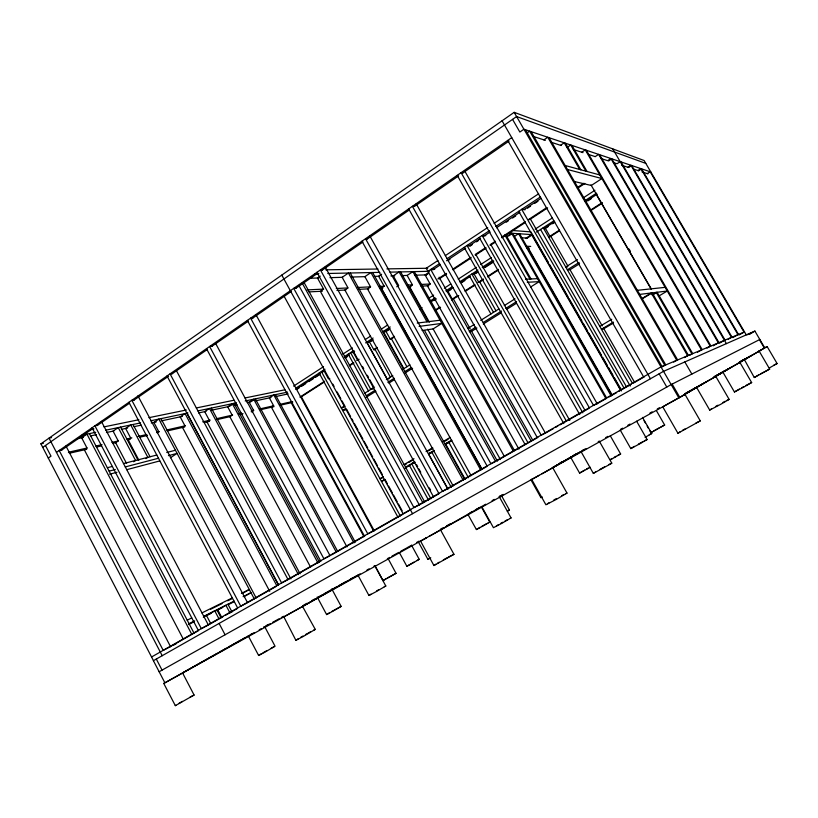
<?xml version="1.0" encoding="UTF-8"?>
<svg xmlns="http://www.w3.org/2000/svg" width="818" height="818" viewBox="0 0 818 818"><rect width="100%" height="100%" fill="white"/><g stroke="black" fill="none" stroke-linecap="round" stroke-linejoin="round"><path stroke-width="1.23" d="M700.28 420.871L677.938 433.254L662.723 406.802L685.003 394.419L700.28 420.871L696.006 422.937M430.769 557.835L427.875 559.318L418.519 542.222M399.225 552.283L406.843 566.271L412.129 563.438L419.225 559.318L411.607 545.371M677.938 433.254L680.32 431.628M406.843 566.271L413.949 562.15M388.1 558.582L396.035 573.336L383.059 580.575L375.646 566.894M374.767 565.647L385.81 585.995L375.851 591.833L368.938 595.484L357.895 575.054M656.527 410.861L664.656 425.023L650.903 432.65L649.656 430.472M636.609 421.188L647.099 439.532L639.533 443.959L630.78 448.581L620.33 430.237M645.085 437.395L651.752 433.509L642.519 417.395M383.059 580.575L385.82 578.899M368.938 595.484L370.963 594.165M650.903 432.65L652.508 431.648M630.78 448.581L634.379 446.383M599.267 441.127L611.772 463.152L610.739 463.878L593.336 473.377L581.506 452.446M610.279 435.779L620.627 453.97L610.821 459.634M593.336 473.377L595.831 471.781M302.548 606.435L315.267 629.39L303.181 636.506L295.881 640.31L283.856 616.854M331.781 588.929L341.157 606.383L332.282 611.547L326.607 614.563L317.22 597.048M552.743 467.743L566.997 493.09L556.363 499.379L545.903 504.778L531.71 479.44L532.16 479.184M295.881 640.31L298.682 638.51M326.607 614.563L330.022 612.477M570.667 457.272L579.584 473.08L584.676 470.094M264.715 626.7L275.063 646.23L264.531 652.375L258.621 655.474L248.263 635.872M530.964 479.869L540.892 497.61L542.027 496.874M258.621 655.474L261.198 653.868M499.215 496.618L511.066 517.927L501.71 523.397L493.438 527.702L481.628 506.403M429.245 536.291L440.565 529.941L453.97 554.328L433.918 565.535L420.544 541.087L426.679 537.712M153.467 660.668L40.9 443.837L514.174 112.332L644.124 160.522L746.251 334.879M42.74 447.395L516.608 116.545L645.801 163.385M163.764 683.449L182.588 672.958L194.091 695.044L175.338 705.668L163.764 683.449L164.367 683.102M48.272 458.049L50.992 456.168L45.45 445.493M56.452 452.395L511.751 137.639M61.299 450.329L92.833 428.55M97.035 425.646L129.622 403.131M133.835 400.227L168.518 376.27M171.678 374.092L207.414 349.409M211.617 346.505L248.406 321.096M251.566 318.918L291.505 291.32M295.717 288.417L317.793 273.171M321.995 270.267L362.988 241.954M367.2 239.05L409.245 210.001M414.501 206.371L458.653 175.88M462.855 172.976L509.113 141.023M526.628 133.232L529.645 131.156L664.778 365.329L661.558 367.159M320.257 276.116L317.486 278.028L323.591 289.112L320.349 291.32L433.601 496.986M175.277 705.637L175.86 705.239M191.739 634.257L86.953 434.143L81.657 437.804L86.994 448.019L84.346 449.828L183.263 639.083M713.807 377.558L715.832 376.474L729.145 399.389L720.842 404.235L709.707 410.084L696.476 387.221L697.12 386.873M543.888 139.888L547.743 137.25L676.762 360.309L673.674 362.067M501.434 495.565L509.45 509.972L507.313 511.26M737.989 363.489L739.912 362.435L751.66 382.548L744.492 386.709L734.431 391.975L722.785 371.955L723.316 371.648M133.61 461.771L135.573 460.473L118.252 427.589L113.078 431.127L118.242 440.953L115.655 442.702L126.585 463.479M709.707 410.084L711.578 408.816M560.514 145.307L564.226 142.802L579.676 169.469M481.342 506.874L489.767 522.078L482.508 526.281L476.393 529.553L467.906 514.348M757.386 352.19L759.206 351.198L769.677 369.071L754.268 377.517L744.319 359.47M567.089 147.455L570.739 145.001L585.913 171.167M381.607 274.255L378.622 276.259L384.153 286.208L381.178 288.192L481.7 468.949M734.431 391.975L739.441 389.02M765.382 347.538L767.151 346.576L777.1 363.519L769.247 367.998M480.779 470.115L370.943 272.558L364.869 276.658L370.534 286.862L367.497 288.897L471.107 475.626M157.148 432.886L158.815 431.771L153.876 422.446L158.876 419.072L254.306 598.94M581.741 152.23L585.248 149.888L701.496 349.951L697.437 352.251M476.393 529.553L480.146 527.283M754.268 377.517L758.634 374.961M396.73 286.791L398.673 285.513L393.274 275.84L399.102 271.944L426.986 321.863M437.886 260.543L426.219 268.273L524.9 444.164M445.309 255.625L487.722 227.516M494.092 223.304L538.633 193.784M595.207 156.627L598.592 154.377L710.28 346.27L707.059 348.1M427.926 271.32L439.603 263.601M447.037 258.692L489.491 230.625M495.861 226.412L540.453 196.944M145.901 458.612L147.833 457.334L130.757 424.971L125.635 428.458L130.727 438.121L128.17 439.849L138.886 460.197M428.775 272.476L425.074 274.92L430.166 283.999L427.395 285.809L518.919 449.154M432.742 269.858L440.186 264.94M446.567 260.738L465.698 248.099M468.888 245.993L480.575 238.273M483.765 236.167L490.146 231.964M496.516 227.752L519.9 212.312M524.154 209.5L541.158 198.273M425.738 275.329L427.814 273.969M447.865 260.738L449.982 259.337M470.125 246.044L472.252 244.643M476.485 241.842L478.612 240.441M506.178 222.251L508.295 220.85M512.538 218.048L515.718 215.952M527.385 208.253L530.565 206.156M534.808 203.355L537.988 201.259M513.377 451.25L412.855 271.648L407.149 275.441L412.415 284.848L409.562 286.729L429.389 322.21M229.388 406.403L234.05 403.325L319.511 562.252M607.621 160.676L610.893 158.528L718.357 342.885M608.551 160.982L610.995 159.367M427.875 559.267L429.368 558.336M437.855 278.958L446.383 273.376M452.783 269.183L470.902 257.302M475.166 254.51L485.831 247.527M490.094 244.735L495.422 241.238M501.812 237.046L525.268 221.678M528.469 219.582L546.588 207.711M577.498 187.455L583.899 183.263M251.699 401.249L253.529 400.053M439.174 278.907L446.618 274.03M452.998 269.858L471.076 258.018M475.33 255.226L485.964 248.263M490.217 245.482L495.534 241.995M501.915 237.813L525.309 222.496M529.563 219.705L547.641 207.864M577.416 188.365L584.86 183.488M620.197 161.657L617.017 163.743L613.377 162.557M506.414 236.647L511.628 233.242L605.841 398.427M508.551 236.034L511.669 233.999M170.451 457.722L177.087 453.387L168.436 455.646M514.471 236.392L518.581 233.713L611.179 395.922M627.825 167.271L630.903 165.267L731.486 337.394L728.245 339.225M628.633 167.537L631.711 165.533L732.008 337.169M293.621 386.106L323.55 366.658M342.793 354.153L352.415 347.895M365.237 339.562L370.585 336.086M381.28 329.143L387.691 324.971M429.378 297.885L433.652 295.104M444.338 288.151L450.759 283.989M458.233 279.122L476.413 267.312M480.687 264.531L491.373 257.588M535.187 229.112L552.252 218.017M583.183 197.925L594.911 190.297M525.545 238.488L531.536 234.602L620.473 390.084M296.085 387.977L324.971 369.245M344.225 356.76L353.857 350.523M365.626 342.885L373.11 338.028M382.742 331.791L390.227 326.934M429.818 301.269L435.166 297.793M445.861 290.86L452.282 286.699M459.767 281.842L477.957 270.042M482.231 267.271L492.937 260.339M526.536 238.549L531.444 235.359M536.526 232.067L553.868 220.829M584.819 200.758L596.557 193.14M295.758 389.46L320.37 373.509M322.517 372.118L324.654 370.738M344.991 357.558L349.276 354.787M352.486 352.701L354.623 351.311M368.54 342.302L372.824 339.521M384.603 331.893L389.951 328.427M419.92 309.01L422.068 307.619M430.626 302.077L435.974 298.601M446.679 291.668L453.1 287.507M460.595 282.65L470.227 276.412M473.448 274.337L477.722 271.556M483.08 268.089L493.786 261.157M544.021 228.6L554.645 221.719M585.463 201.76L597.15 194.183M297.179 389.163L299.316 387.783M301.453 386.393L305.727 383.632M308.928 381.556L313.202 378.785M315.339 377.405L319.613 374.634M345.257 358.028L347.384 356.648M370.891 341.423L373.028 340.032M385.851 331.73L389.051 329.654M433.929 300.595L436.066 299.214M447.814 291.607L451.015 289.531M461.7 282.609L464.91 280.533M475.595 273.611L477.732 272.23M485.207 267.384L492.681 262.547M545.064 228.621L548.275 226.545M552.559 223.764L554.706 222.373M587.917 200.87L591.128 198.784M353.959 542.927L273.836 394.992L269.367 397.896L273.641 405.779L271.412 407.231L346.955 546.915M637.876 170.543L640.852 168.62L738 334.664L732.785 337.609M638.633 170.788L641.609 168.866L738.49 334.46M292.67 401.781L291.218 402.712L363.928 536.669M299.92 397.119L324.603 381.229M349.276 365.349L353.57 362.589M356.791 360.513L358.938 359.133M373.959 349.47L377.18 347.394M390.053 339.112L394.348 336.351M435.125 310.104L439.419 307.343M447.732 290.993L452.272 299.071L457.661 295.605M465.176 290.768L474.829 284.552M478.049 282.486L483.418 279.03M487.712 276.269L498.438 269.357M548.806 236.954L559.461 230.093M590.351 210.216L602.068 202.67M647.242 173.6L650.136 171.739L744.063 332.118L739.022 334.971M301.331 396.802L323.826 382.333M349.531 365.799L353.816 363.049M374.163 349.951L377.374 347.885M391.301 338.928L394.511 336.863M435.207 310.687L440.565 307.241M451.751 300.042L458.775 295.523M465.197 291.392L474.839 285.196M479.123 282.435L483.407 279.684M487.692 276.924L498.397 270.032M549.839 236.944L559.502 230.727M590.647 210.686L602.467 203.089M422.149 330.472L433.131 328.918L441.822 323.396L419.092 326.402M530.749 286.934L539.215 281.617L527.283 282.282M344.501 405.922L341.28 407.947L343.294 407.425M364.889 393.121L374.542 387.057M386.341 379.644L392.783 375.605M402.436 369.542L409.941 364.828M467.845 328.468L474.276 324.429M480.698 320.39L498.908 308.959M504.266 305.595L514.972 298.867M577.488 259.613L565.739 266.985L567.518 266.954M345.932 408.53L342.711 410.544L346.72 409.501M366.331 395.748L374.92 390.37M387.804 382.292L394.245 378.264M404.982 371.536L411.423 367.497M469.379 331.188L475.81 327.159M483.315 322.456L501.536 311.034M505.831 308.355L516.547 301.637M579.113 262.435L567.355 269.807L570.013 269.736L579.563 263.754M366.167 397.323L375.891 391.239M388.847 383.131L394.256 379.746M405.053 372.988L412.62 368.253M476.914 328.008L471.587 331.341L469.399 331.689M483.315 324L501.424 312.67M506.751 309.327L516.342 303.325M435.882 564.175L433.918 565.535M547.395 503.755L549.093 502.733M641.762 298.662L651.261 292.977L687.641 355.748L684.41 357.589M641.67 299.153L651.138 293.488M652.069 294.848L656.22 292.374L691.936 353.949L689.819 355.155M599.798 326.402L611.762 319.255M652.979 294.736L657.12 292.261L692.713 353.632M302.905 606.25L283.509 617.058M613.408 322.108L601.435 329.245L603.848 328.713L613.572 322.926M658.49 296.249L667.263 291.024L639.727 294.388M383.294 476.802L380.002 478.745L382.824 477.589M404.133 464.522L414.01 458.714M426.076 451.597L432.661 447.722M442.538 441.904L450.217 437.385M404.491 465.002L406.679 463.724M408.857 462.436L412.129 460.514M428.489 450.871L432.855 448.305M444.849 441.239L448.121 439.317M384.736 479.45L381.444 481.383L385.206 479.829M405.605 467.19L414.389 462.027M428.652 453.642L434.143 450.411M445.125 443.959L451.71 440.084M404.849 468.285L410.309 465.074M412.845 463.591L414.419 462.661M429.532 453.786L434.327 450.974M446.331 443.918L451.792 440.718M178.723 703.5L182.383 701.374M684.83 394.184L702.621 383.846M714.134 377.149L728.674 368.703M749.237 356.76L739.738 362.282L746.19 358.448M684.952 394.215L706.476 381.699M713.981 377.333L731.619 367.077M739.339 362.589L751.64 355.441M758.358 351.536L760.433 350.329M678.848 397.885L764.758 347.885L754.891 331.075L663.531 371.331L153.406 660.699L164.899 682.825L678.848 397.885L514.174 112.332M685.044 393.949L699.216 385.718M714.4 376.904L725.269 370.595M437.712 563.081L439.215 562.211M300.666 637.334L302.977 636.005M496.424 525.851L498.326 524.747M242.363 593.469L249.286 589.492L241.392 593.387M715.832 376.474L700.188 385.196M208.631 614.482L211.709 612.723M244.05 596.659L250.993 592.692L243.11 596.639M580.34 451.833L552.078 467.998L577.242 453.663M582.385 450.657L584.604 449.399M579.43 452.415L586.005 448.653M767.151 346.576L759.278 350.973M759.206 351.198L743.869 359.716M739.912 362.435L723.449 371.597M262.926 652.856L267.046 650.514M373.969 566.117L374.654 565.719M552.273 467.753L578.674 452.661M582.201 450.708L584.42 449.44M682.416 430.401L684.963 428.949M151.555 656.987L660.985 366.914L744.523 331.934M169.807 646.956L198.621 630.566M207.475 625.514L222.987 616.69M225.206 615.433L237.394 608.49M248.468 602.181L276.167 586.424M288.355 579.481L321.586 560.565M331.556 554.89L364.797 535.964M372.548 531.557L402.466 514.522M410.738 509.675L403.233 513.96L283.907 295.891M418.642 505.319L439.061 493.694M447.947 488.643L486.792 466.526M496.782 460.841L537.845 437.466M545.616 433.039L553.377 428.622M555.606 427.354L557.825 426.096M560.044 424.828L588.899 408.397M596.67 403.98L606.659 398.294M608.878 397.027L616.649 392.609M618.868 391.341L631.077 384.399M633.296 383.131L644.39 376.812M440.125 530.146L481.229 506.679M482.191 506.26L485.718 504.215M499.399 496.485L501.587 495.238M598.183 441.751L599.032 441.26M713.184 345.82L717.325 343.478M719.441 343.171L724.462 340.329M263.508 627.396L264.388 626.895M653.827 430.892L658.95 428.029M590.31 467.282L579.584 473.08M749.37 334.133L751.599 332.875M749.789 333.949L754.891 331.075M182.895 672.693L217.363 653.285M219.592 652.028L226.259 648.275M228.488 647.028L240.717 640.136M242.936 638.889L245.165 637.631M266.29 625.739L268.509 624.482M182.424 673.01L254.153 632.641M266.31 625.77L268.652 624.471M302.343 606.516L354.48 577.038M355.268 576.618L360.196 573.837M302.271 606.588L338.509 586.117M340.707 584.88L347.292 581.158M349.49 579.911L356.086 576.189M551.271 468.591L541.997 473.775M387.323 578.04L396.086 573.275M331.74 611.496L341.157 606.383M159.142 671.752L671.179 384.593L759.82 339.48M424.45 538.868L425.963 538.019M376.699 590.862L378.887 589.645M500.493 523.52L502.773 522.252M599.86 469.471L604.584 466.843M305.462 634.594L307.118 633.664M715.525 406.546L717.969 405.186M443.356 559.86L447.63 557.498M553.817 500.013L556.526 498.499M366.955 570.044L369.133 568.827M492.099 500.626L494.297 499.389M481.812 526.342L486.843 523.571M610.126 459.573L612.181 458.428M739.4 361.996L744.308 359.255M739.349 362.241L745.893 358.611M714.799 376.362L717.028 375.125M719.247 373.898L722.58 372.047M714.206 376.709L724.319 371.116M250.461 634.676L252.128 633.745M259.204 629.809L261.423 628.582M263.631 627.355L270.277 623.664M272.496 622.437L279.142 618.745M281.249 617.559L283.57 616.291M303.509 605.228L306.934 603.316M312.057 600.453L314.593 599.083M318.1 597.12L321.801 595.054M324.03 593.817L330.738 590.095M331.505 589.686L336.668 586.823M338.805 585.616L345.493 581.905M350.493 579.154L352.742 577.866M387.364 558.684L389.705 557.416M391.934 556.179L398.622 552.467M400.851 551.23L405.922 548.397M406.689 547.958L411.751 545.146M416.74 542.385L419.092 541.097M440.473 529.205L442.794 527.927M446.526 525.892L450.207 523.837M469.931 512.917L472.15 511.679M475.933 509.542L479.655 507.497M499.389 496.536L503.254 494.42M559.931 462.988L562.242 461.669M573.275 455.565L576.854 453.581M605.698 437.579L607.927 436.342M620.412 429.409L622.651 428.172M627.835 425.278L630.075 424.041M649.921 413.059L652.14 411.832M657.283 408.959L659.512 407.722M685.208 393.468L697.529 386.658M679.196 397.589L680.852 396.679M539.256 475.299L531.71 479.44M586.486 469.082L588.295 468.08M760.535 373.898L769.677 369.071M638.357 444.143L642.488 441.884M741.578 387.824L743.818 386.597M307.957 633.204L310.288 631.925M682.866 395.564L685.003 394.419M614.267 457.282L616.24 456.209M505.023 521.015L507.078 519.9M271.095 648.265L274.03 646.701M660.668 427.088L664.656 425.023M448.387 557.078L453.97 554.328M190.154 697.018L194.091 695.044M416.894 560.534L419.225 559.318M746.006 385.411L751.66 382.548M722.959 402.456L725.188 401.27M773.838 365.155L777.1 363.519M649.216 434.787L651.752 433.509M561.741 495.657L563.909 494.522M507.814 510.78L509.45 509.972M644.267 440.933L647.099 439.532M488.152 522.866L489.767 522.078M617.968 455.289L620.627 453.97M173.856 644.973L176.115 643.797M608.786 464.593L611.772 463.152M329.041 556.25L323.928 558.837L209.623 346.505L212.036 346.208M384.307 586.71L385.81 585.995M188.569 624.543L194.244 621.69M203.324 617.14L211.279 613.163M215.819 610.882L222.629 607.467M228.304 604.625L233.979 601.782M189.05 623.674L194.684 620.862M203.692 616.353L234.101 601.138M210.655 609.246L222.026 603.612M227.721 600.801L232.271 598.541M727.028 400.319L729.145 399.389M418.264 505.452L413.949 507.579L293.723 288.365L295.932 288.273M187.21 620.167L191.729 617.938M201.882 612.917L232.363 597.856M446.659 489.287L442.538 491.301L320.411 269.92L322.537 269.889M313.867 630.013L315.267 629.39M541.864 497.191L540.892 497.61M510.115 518.315L511.066 517.927M565.575 493.673L566.997 493.09M747.335 334.766L752.008 332.701M415.217 462.201L411.628 463.642L430.974 498.806M109.663 474.215L116.994 472.262M126.759 469.675L159.735 460.933M109.142 471.127L115.318 469.522M125.205 466.935L158.559 458.223M107.352 467.712L112.301 466.444M123.436 463.581L156.862 455.012M166.76 452.477L175.42 450.258M373.673 388.734L370.779 389.419L350.544 352.66L353.212 352.231L357.517 360.053L358.826 359.818M69.366 453.244L86.728 449.286M96.657 447.027L101.616 445.902M112.782 443.356L116.504 442.507M127.669 439.961L130.144 439.399M140.072 437.139L147.516 435.442M167.363 430.922L184.725 426.965M204.572 422.446L209.541 421.321M216.974 419.624L230.625 416.515M239.306 414.542L243.028 413.693M252.895 411.444L251.269 411.812L253.549 410.329L249.163 402.19L253.733 399.204L336.249 552.099M260.4 409.736L274.04 406.628M280.247 405.217L292.65 402.395M68.415 452.231L87.076 448.008M95.778 446.035L102.005 444.624M111.954 442.374L118.17 440.963M126.882 438.99L131.862 437.865M138.078 436.464L146.78 434.491M156.739 432.241L159.224 431.679M166.688 429.982L185.349 425.759M202.762 421.822L210.226 420.135M216.453 418.724L232.619 415.063M238.846 413.663L241.33 413.09M251.279 410.841L253.774 410.278M259.991 408.877L273.672 405.779M279.899 404.368L292.333 401.556M389.092 378.673L387.211 379.102L366.791 342.129L369.399 341.74L373.744 349.603L375.033 349.398L390.36 377.149M61.933 449.89L59.193 450.503L163.211 650.351L170.502 646.568L65.961 446.014M77.822 438.622L83.354 437.446M90.266 435.974L96.493 434.644M106.452 432.528L113.917 430.943M121.391 429.358L127.608 428.029M133.835 426.71L141.299 425.125M151.258 423.008L156.238 421.945M161.218 420.892L182.383 416.393M198.569 412.947L206.034 411.362M211.013 410.299L228.447 406.597M234.664 405.278L237.159 404.746M247.118 402.63L250.85 401.832M255.829 400.779L270.901 397.568M275.748 396.546L288.192 393.898M40.9 443.837L43.395 443.315M82.035 435.176L95.737 432.303M105.696 430.217L140.584 422.906M150.543 420.82L187.915 412.988M197.874 410.902L236.494 402.814M245.216 400.984L287.568 392.108M51.534 437.63L49.039 438.141L162.209 655.709M90.225 429.695L93.968 428.929M103.958 426.884L138.896 419.726M148.886 417.681L186.33 410.002M196.31 407.957L233.754 400.278M244.981 397.977L284.92 389.797M97.577 425.278L94.908 425.81L201.33 628.643L208.365 625.013L101.371 421.372M329.756 378.519L328.396 378.795L324.163 371.055L321.392 371.566L400.339 515.933M134.428 399.818L131.841 400.278L240.768 606.189L247.537 602.713L137.945 395.861M172.567 373.478L170.052 373.857L281.617 582.927L288.079 579.635L176.412 370.636M417.241 323.079L440.043 320.227M637.375 290.318L665.126 287.353M252.936 317.967L250.625 318.161L367.793 533.857L373.581 530.964L256.177 315.104M452.272 299.071L453.407 298.979L470.248 328.948M308.897 291.903L322.343 291.218M336.944 290.462L345.871 290.001M358.621 289.347L368.816 288.826M380.288 288.233L382.844 288.1M408.346 286.791L411.004 286.658M421.086 286.136L428.734 285.748M307.098 289.899L323.601 289.112M336.29 288.498L347.722 287.956M356.607 287.527L370.564 286.852M379.46 286.433L384.532 286.188M407.384 285.093L412.456 284.848M421.352 284.419L430.237 283.999M525.545 279.224L537.528 278.652M309.633 278.253L318.519 277.997M329.94 277.67L342.64 277.302M351.525 277.046L365.493 276.637M374.378 276.382L379.45 276.239M390.881 275.911L394.808 275.789M402.303 275.574L407.384 275.431M415.002 275.206L426.423 274.879M315.063 273.764L318.877 273.682M327.773 273.488L379.859 272.363M390.022 272.138L429.419 271.29M434.726 269.398L430.718 269.47L527.845 442.487M325.738 269.817L377.998 269.01M386.924 268.877L427.712 268.253M526.812 248.099L529.307 248.181M470.79 245.604L467.027 245.472L566.199 420.759M525.769 246.228L530.729 246.422M367.538 238.805L365.534 238.723L490.912 463.755L495.616 461.495L369.838 235.962M485.8 235.696L482.15 235.482L582.805 412.824M520.923 237.752L527.201 238.12M508.96 233.058L532.518 234.664L548.357 262.353M512.252 230.482L530.923 231.883L531.986 233.743M414.266 206.535L412.395 206.33L541.179 435.135L545.412 433.151L416.178 203.764M525.084 209.776L521.71 209.326L624.011 388.049M462.824 172.997L461.096 172.659L593.479 405.36L597.181 403.683L464.91 171.33M574.195 181.484L591.312 185.471L601.905 178.549L567.477 169.5M565.177 165.512L599.819 174.96M533.213 136.401L545.361 140.359M551.434 142.342L561.148 145.512M573.295 149.479L583.009 152.649M589.083 154.633L595.156 156.606M601.23 158.59L607.304 160.573M621.782 165.297L627.723 167.23M633.674 169.173L638.429 170.727M641.997 171.892L647.948 173.835M650.831 171.974L523.919 129.234L519.849 132.046L512.559 119.377M759.421 339.674L764.37 348.11M621.066 161.954L725.034 340.094M612.743 148.886L726.394 343.632M611.813 158.835L718.961 342.64M599.584 154.714L710.934 345.994M586.332 150.256L702.212 349.644M571.915 145.399L587.048 171.473M629.103 249.081L630.381 251.279M590.985 184.919L651.24 288.836M595.811 193.621L651.332 289.388M565.453 143.222L580.852 169.786M652.191 292.864L688.449 355.411M684.83 361.945L691.854 374.071M549.093 137.71L677.641 359.94M531.127 131.657L665.76 364.91M525.442 129.745L661.997 366.495M672.151 384.102L679.789 397.344M659.155 373.816L666.782 387.057M502.068 120.808L650.433 378.754M507.722 140.43L643.572 376.832M567.968 266.167L550.831 236.3L549.911 236.238L545.115 227.895L543.224 227.721L632.457 383.356M569.87 269.49L602.232 325.901M603.5 328.12L634.584 382.323M540.545 229.469L630.279 386.055M530.156 218.631L626.496 386.863M644.042 420.677L645.29 422.855M647.161 426.117L648.408 428.295M549.624 264.562L567.989 296.678M569.256 298.887L581.925 321.034M583.193 323.253L587.631 331.004M588.899 333.212L601.567 355.36M602.825 357.578L607.263 365.329M608.531 367.538L612.968 375.288M614.236 377.507L621.199 389.685M518.714 211.31L621.455 390.922M527.978 247.537L612.058 394.787M519.624 233.784L611.966 395.513M512.712 233.314L606.68 398.059M505.933 234.96L531.005 278.958M504.808 234.899L529.941 279.01M457.221 175.338L589.318 407.722M490.82 244.541L585.003 410.37M479.236 237.404L579.727 414.562M475.8 254.459L569.778 420.452M464.154 247.373L563.786 423.591M496.015 310.86L479.737 282.036L478.653 282.098L474.051 273.938L471.853 274.01L493.51 312.343M469.317 275.656L490.943 313.959M408.663 208.907L537.181 437.405M471.495 331.167L532.62 439.941M439.113 277.19L531.056 440.871M414.286 271.617L514.532 450.667M433.1 328.867L504.338 456.372M400.615 271.913L428.428 321.678M427.64 329.184L500.422 459.573M424.542 330.523L497.385 461.086M361.945 241.208L487.058 465.943M372.63 272.517L482.15 469.45M406.924 366.75L391.444 338.836L390.196 339.02L385.81 331.116L383.264 331.454L403.867 368.642M468.469 477.732L448.888 442.415L445.493 443.745L465.207 479.317M350.247 272.997L464.665 479.481M463.192 480.207L348.427 273.038L342.159 277.312L348.028 287.936L344.899 290.053L453.172 485.902M451.331 487.477L431.935 452.374L428.448 453.765L447.978 489.123M325.227 267.036L447.681 488.786M316.955 272.312L438.837 493.407M362.476 366.433L363.693 368.642M367.343 375.268L368.55 377.476M369.767 379.685L373.417 386.3M416.444 464.44L417.681 466.679M418.908 468.918L420.759 472.272M429.389 487.947L430.626 490.186M348.243 354.163L368.448 390.881M409.235 465.053L428.56 500.176M303.744 281.924L424.706 501.996M302.179 283.079L422.947 502.865M298.846 285.441L419.348 504.921M281.791 275.104L412.548 513.694M332.824 384.112L334.051 386.362M337.118 391.955L340.799 398.683M342.026 400.922L345.084 406.526M346.924 409.879L350.605 416.607M351.832 418.847L353.059 421.086M354.286 423.325L357.967 430.043M359.184 432.293L362.865 439.01M364.092 441.25L367.773 447.967M369 450.207L372.681 456.935M373.898 459.174L377.579 465.892M378.806 468.131L382.487 474.859M384.941 479.338L387.395 483.816M388.611 486.056L392.292 492.784M393.519 495.023L397.2 501.741M398.427 503.98L402.108 510.708M319.143 373.028L397.988 517.273M301.382 396.771L374.307 530.851M247.363 320.421L364.307 535.841M275.359 394.675L355.309 542.242M255.349 398.867L337.681 551.373M215.604 343.376L330.063 555.739M206.484 348.673L320.564 560.749M317.987 563.029L232.322 403.683L227.66 406.771L232.169 415.166L229.838 416.699L310.615 567.191M211.32 408.09L300.063 573.776M298.437 574.604L209.48 408.468L204.704 411.648L209.357 420.329L206.964 421.904L290.881 578.888M187.025 413.182L278.601 584.901M167.025 375.953L278.365 584.778M276.852 585.79L185.062 413.591L180.175 416.863L184.96 425.851L182.516 427.477L269.715 591.322M160.993 418.632L256.167 597.958M128.907 402.303L237.639 607.968M133.027 424.491L150.062 456.761M227.936 604.226L232.026 611.976M230.011 613.009L225.901 605.238L217.772 609.901L221.852 617.651M120.594 427.098L137.874 459.89M216.842 609.778L220.993 617.651M218.907 618.725L214.745 610.821L206.514 615.545L210.666 623.418M219.112 623.428L225.083 634.778M92.076 427.773L198.304 630.371M89.489 433.612L193.989 633.101M156.31 659.052L162.056 670.116"/></g></svg>
